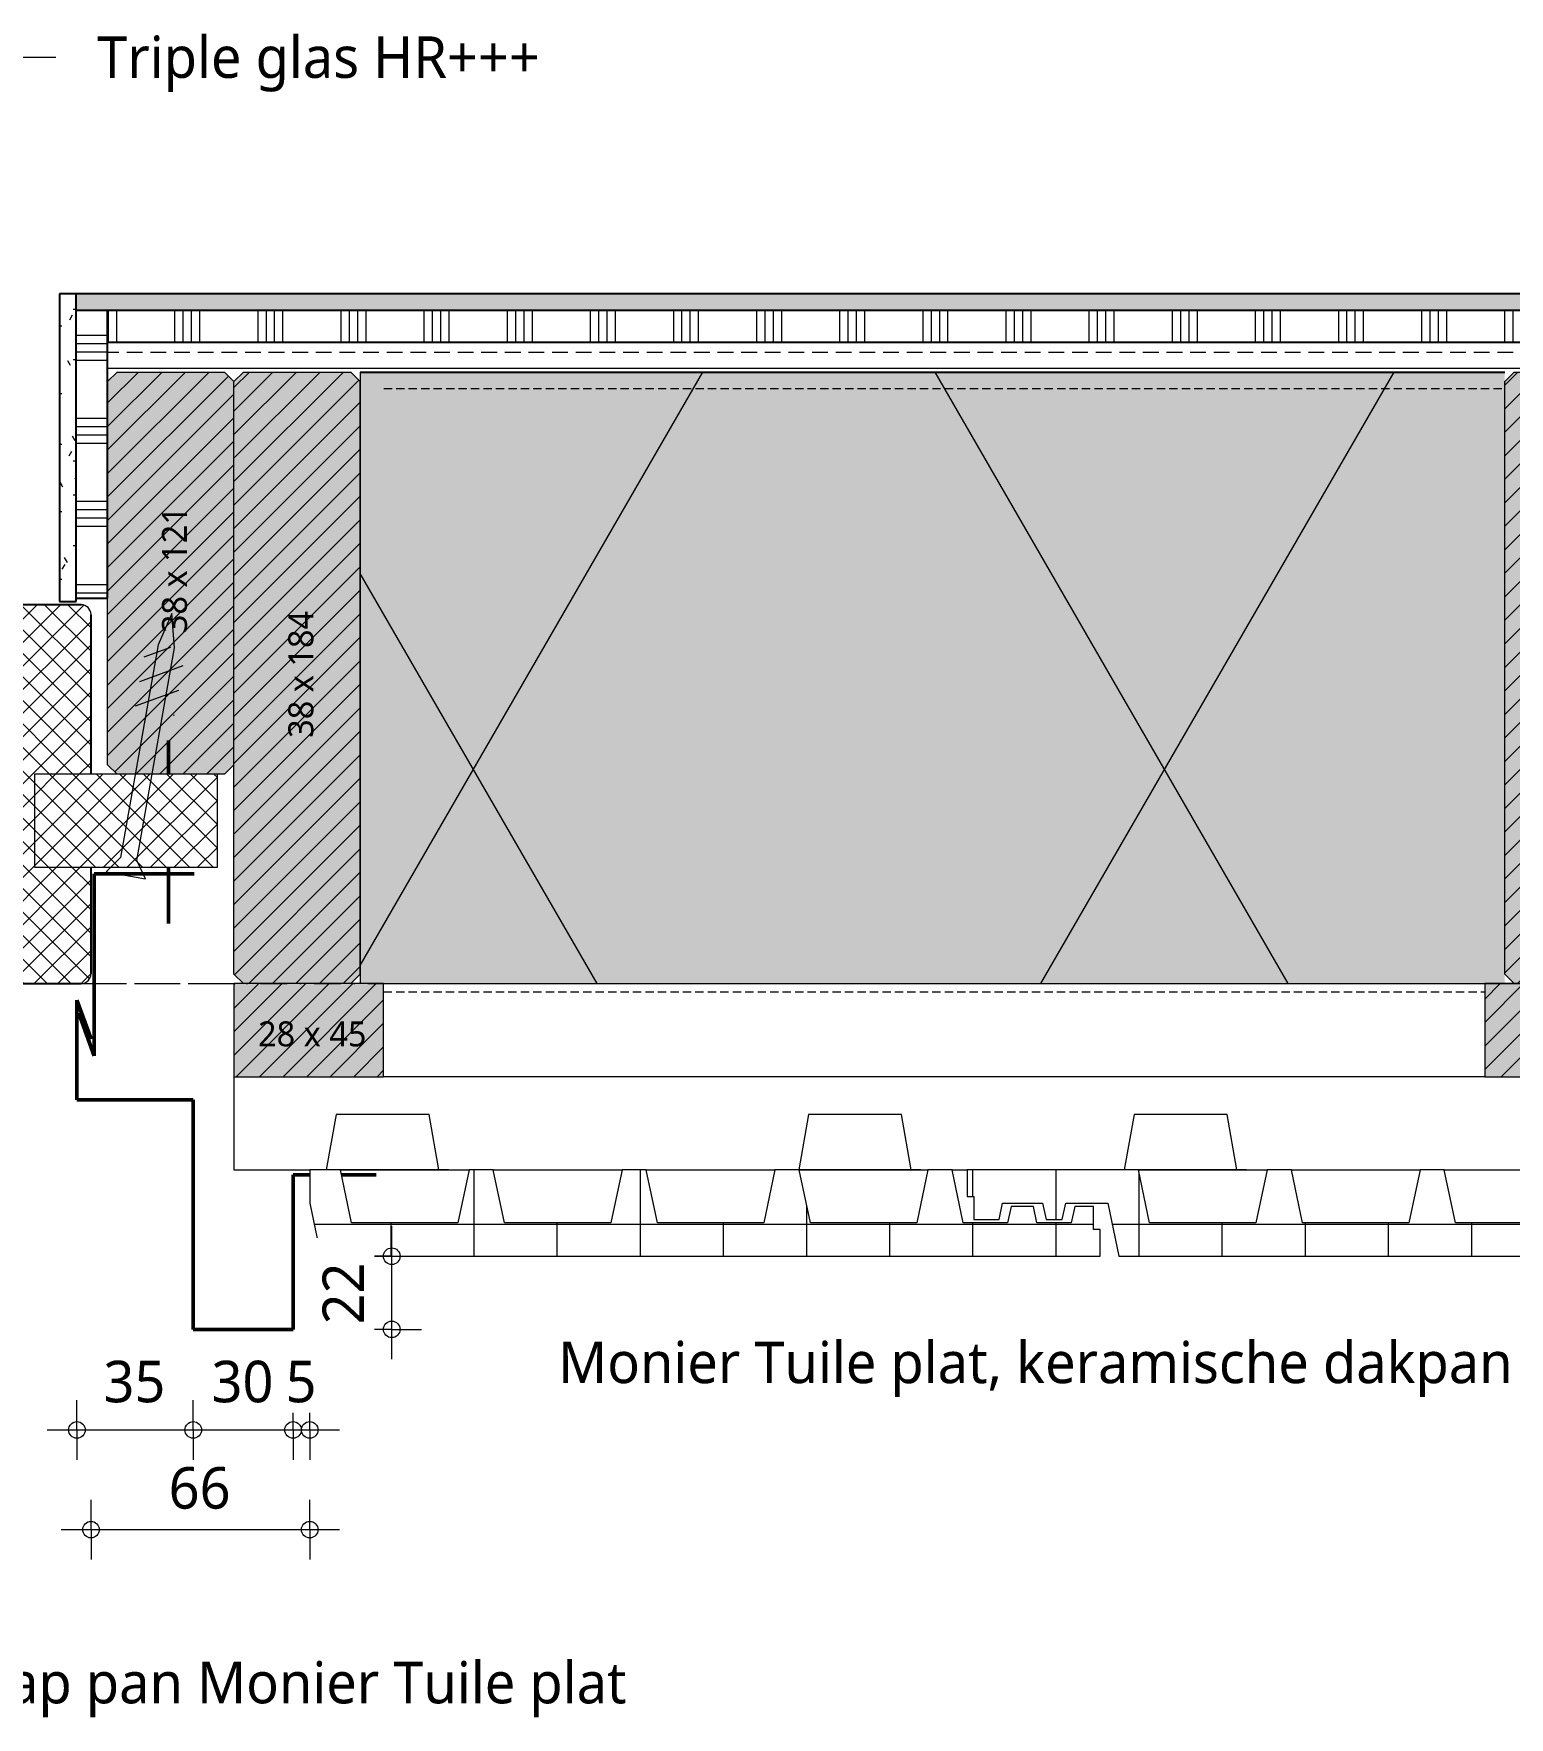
# Model space of a CAD drawing. Header units: millimetres. Extents: x 2927 to 18500, y -7154 to 6447.
# Drawn here: x 4393 to 4836, y -2623 to -2117 of the extents above; entities that cross this region are included whole.
import ezdxf

# ---------------------------------------------------------------- set-up
doc = ezdxf.new("R2010")
doc.units = ezdxf.units.MM
doc.linetypes.add('MV_hidden', pattern=[3.75, 2.5, -1.25])
doc.linetypes.add('MV_stramien', pattern=[16, 8, -4, 0, -4])
for name, color, linetype, lineweight in [('A-ANNO-DIMS', 211, 'Continuous', 13), ('A-ANNO-DIMS-5', 211, 'Continuous', 13), ('A-ANNO-NOTE', 131, 'Continuous', 18), ('A-DETL', 90, 'Continuous', 13), ('A-DETL-GENF', 92, 'Continuous', 18), ('A-DETL-MEDM', 33, 'Continuous', 18), ('G-ANNO-TEXT', 231, 'Continuous', 13)]:
    doc.layers.add(name, color=color, linetype=linetype, lineweight=lineweight)
doc.styles.add('Segoe UI', font='segoeui.ttf', dxfattribs={"height": 7.5})
doc.styles.add('Segoe UI_3', font='segoeui.ttf', dxfattribs={"height": 12.5})
doc.dimstyles.new('2_5_mm', dxfattribs={"dimscale": 304.8, "dimtxt": 13.092049, "dimasz": 0.016404, "dimexe": 0.029528, "dimexo": 0.0625, "dimgap": 0.014764, "dimtad": 1, "dimdec": 0, "dimzin": 0, "dimdsep": 46, "dimtxsty": 'Segoe UI_3', "dimblk1": 'DOTBLANK', "dimblk2": 'DOTBLANK', "dimsah": 1, "dimcen": 0.09, "dimdle": 0.029528, "dimazin": 0, "dimtfac": 1, "dimtdec": 4, "dimtix": 1, "dimtmove": 0, "dimatfit": 3, "dimfxl": 0.029528, "dimfxlon": 1, "dimtvp": 1, "dimtfill": 1, "dimtolj": 1, "dimtzin": 0, "dimarcsym": 2})
doc.dimstyles.new('2_5_mm_zonder_komma', dxfattribs={"dimscale": 304.8, "dimtxt": 13.092049, "dimasz": 0.016404, "dimexe": 0.029528, "dimexo": 0.0625, "dimgap": 0.008202, "dimtad": 1, "dimdec": 0, "dimdsep": 46, "dimtxsty": 'Segoe UI_3', "dimblk1": 'DOTBLANK', "dimblk2": 'DOTBLANK', "dimsah": 1, "dimcen": 0.09, "dimdle": 0.029528, "dimazin": 0, "dimtfac": 1, "dimtdec": 4, "dimtix": 1, "dimtmove": 0, "dimatfit": 3, "dimfxl": 0.029528, "dimfxlon": 1, "dimtvp": 1, "dimtfill": 1, "dimtolj": 1, "dimtzin": 0, "dimarcsym": 2})
pattern_1 = [(0, (0, 0), (20.32, 5.08), [1.676, -13.564, 1.676, -13.564, -81.28]), (0, (0, 0), (20.32, 5.08), [-30.48, 1.676, -28.804, 1.676, -13.564, -35.56]), (0, (0, 0), (20.32, 5.08), [-76.2, 1.676, -8.484, 1.676, -23.724]), (120, (7.62, 2.54), (-14.559409, 15.057636), [1.676, -13.564, 1.676, -13.564, -81.28]), (120, (7.62, 2.54), (-14.559409, 15.057636), [-30.48, 1.676, -28.804, 1.676, -13.564, -35.56]), (120, (7.62, 2.54), (-14.559409, 15.057636), [-76.2, 1.676, -8.484, 1.676, -23.724]), (240, (10.16, 12.7), (-5.760591, -20.137636), [1.676, -13.564, 1.676, -13.564, -81.28]), (240, (10.16, 12.7), (-5.760591, -20.137636), [-30.48, 1.676, -28.804, 1.676, -13.564, -35.56]), (240, (10.16, 12.7), (-5.760591, -20.137636), [-76.2, 1.676, -8.484, 1.676, -23.724])]
pattern_2 = [(45, (0, 0), (-3.535534, 3.535534), []), (135, (0, 0), (-3.535534, -3.535534), [])]
pattern_3 = [(0, (0, 0), (0, 25), []), (90, (0, 0), (-25, 1e-15), [])]

# ---------------------------------------------------------------- blocks, each defined once
blk = doc.blocks.new('42 isolatie - Type 1-3769603-Details Domera')
at = {"layer": 'A-DETL-GENF'}
h = blk.add_hatch(color=256, dxfattribs=at)
h.paths.add_polyline_path([(596.45, 0.8), (596.45, 184.8), (505.01, 184.8), (505.01, 0.8), (574.54, 0.8)])
h.paths.add_polyline_path([(344.45, 0.8), (344.45, 184.8), (0.28, 184.8), (0.28, 0.8), (338.45, 0.8)])
h.paths.add_polyline_path([(467.01, 0.8), (467.01, 184.8), (382.45, 184.8), (382.45, 0.8), (436.89, 0.8)])
at = {"layer": 'A-DETL-GENF', "lineweight": 13}
h = blk.add_hatch(dxfattribs=at)
h.set_pattern_fill('FP_24', color=256, style=0, pattern_type=2)
h.set_pattern_definition([(60, (-2126.39, 181.76), (-155.885, 90), []), (120, (-2126.39, 181.76), (-155.885, -90), [])])
h.paths.add_polyline_path([(596.45, 0.8), (596.45, 184.8), (505.01, 184.8), (505.01, 0.8), (574.54, 0.8)])
h.paths.add_polyline_path([(344.45, 0.8), (344.45, 184.8), (0.28, 184.8), (0.28, 0.8), (338.45, 0.8)])
h.paths.add_polyline_path([(467.01, 0.8), (467.01, 184.8), (382.45, 184.8), (382.45, 0.8), (436.89, 0.8)])
at = {"layer": 'A-DETL-GENF'}
for p, q in [((344.45, 184.8), (0.28, 184.8)), ((0.28, 184.8), (0.28, 181.97)), ((467.01, 184.8), (382.45, 184.8)), ((596.45, 184.8), (505.01, 184.8)), ((0.28, 181.97), (0.28, 3.63)), ((0.28, 3.63), (0.28, 0.8)), ((7.28, 0.8), (338.45, 0.8)), ((7.28, 0.8), (338.45, 0.8)), ((338.45, 0.8), (344.45, 0.8)), ((344.45, 0.8), (347.28, 0.8)), ((347.28, 0.8), (379.63, 0.8)), ((379.63, 0.8), (382.45, 0.8)), ((382.45, 0.8), (383.45, 0.8)), ((383.45, 0.8), (467.01, 0.8)), ((383.45, 0.8), (467.01, 0.8))]:
    blk.add_line(p, q, dxfattribs=at)
blk = doc.blocks.new('00 hout_rechthoekig_sls - Vuren Gewolmaniseerd 28x45-V104-Details Domera')
at = {"layer": 'A-DETL-GENF', "lineweight": 13}
blk.add_hatch(color=256, dxfattribs=at).paths.add_polyline_path([(6, 0), (45, 0), (45, 28), (0, 28), (0, 0)])
at = {"layer": 'A-DETL-MEDM', "lineweight": 13}
h = blk.add_hatch(dxfattribs=at)
h.set_pattern_fill('FP_153', color=256, style=0, pattern_type=2)
h.set_pattern_definition([(45, (-4828.952, 2430.581), (-3.535534, 3.535534), [])])
h.paths.add_polyline_path([(6, 0), (45, 0), (45, 28), (0, 28), (0, 0)])
at = {"layer": 'A-DETL-MEDM'}
for p, q in [((6, 28), (0, 28)), ((0, 28), (0, 0)), ((6, 28), (0, 28)), ((8.83, 28), (6, 28)), ((8.83, 28), (6, 28)), ((41.17, 28), (8.83, 28)), ((41.17, 28), (8.83, 28)), ((44, 28), (41.17, 28)), ((44, 28), (41.17, 28)), ((45, 28), (44, 28)), ((45, 28), (44, 28)), ((45, 0), (45, 28)), ((45, 0), (45, 28)), ((45, 0), (45, 28)), ((0, 0), (45, 0))]:
    blk.add_line(p, q, dxfattribs=at)
blk = doc.blocks.new('00 hout_rechthoekig_sls - SLS 38x121-V105-Details Domera')
at = {"layer": 'A-DETL-GENF'}
blk.add_hatch(color=256, dxfattribs=at).paths.add_polyline_path([(0, 2.83), (2.83, 0), (118.17, 0), (121, 2.83), (121, 35.17), (118.17, 38), (2.83, 38), (0, 35.17), (0, 5)])
at = {"layer": 'A-DETL-MEDM', "lineweight": 13}
h = blk.add_hatch(dxfattribs=at)
h.set_pattern_fill('FP_154', color=256, style=0, pattern_type=2)
h.set_pattern_definition([(315, (2339.581, 4452.776), (3.535534, 3.535534), [])])
h.paths.add_polyline_path([(0, 2.83), (2.83, 0), (118.17, 0), (121, 2.83), (121, 35.17), (118.17, 38), (2.83, 38), (0, 35.17), (0, 5)])
at = {"layer": 'A-DETL-MEDM'}
for p, q in [((0, 35.17), (2.83, 38)), ((0, 35.17), (2.83, 38)), ((2.83, 38), (52.99, 38)), ((118.17, 38), (121, 35.17)), ((118.17, 38), (121, 35.17)), ((121, 35.17), (121, 2.83)), ((0, 2.83), (0, 5)), ((2.83, 0), (0, 2.83)), ((2.83, 0), (0, 2.83)), ((121, 2.83), (118.17, 0)), ((118.17, 0), (121, 2.83))]:
    blk.add_line(p, q, dxfattribs=at)
blk = doc.blocks.new('00 hout_rechthoekig_sls - SLS 38x184-V106-Details Domera')
at = {"layer": 'A-DETL-GENF'}
blk.add_hatch(color=256, dxfattribs=at).paths.add_polyline_path([(0, 35.17), (0, 2.83), (2.83, 0), (181.17, 0), (184, 2.83), (184, 35.17), (181.17, 38), (2.83, 38)])
at = {"layer": 'A-DETL-MEDM', "lineweight": 13}
h = blk.add_hatch(dxfattribs=at)
h.set_pattern_fill('FP_155', color=256, style=0, pattern_type=2)
h.set_pattern_definition([(315, (2402.581, 4872.952), (3.535534, 3.535534), [])])
h.paths.add_polyline_path([(0, 35.17), (0, 2.83), (2.83, 0), (181.17, 0), (184, 2.83), (184, 35.17), (181.17, 38), (2.83, 38)])
at = {"layer": 'A-DETL-MEDM'}
for p, q in [((0, 35.17), (2.83, 38)), ((0, 35.17), (2.83, 38)), ((2.83, 38), (181.17, 38)), ((181.17, 38), (184, 35.17)), ((181.17, 38), (184, 35.17)), ((0, 2.83), (0, 35.17)), ((184, 35.17), (184, 2.83)), ((2.83, 0), (0, 2.83)), ((2.83, 0), (0, 2.83)), ((2.83, 0), (181.17, 0)), ((184, 2.83), (181.17, 0)), ((181.17, 0), (184, 2.83))]:
    blk.add_line(p, q, dxfattribs=at)
blk = doc.blocks.new('00 hout_rechthoekig_sls - SLS 38x184-V107-Details Domera')
at = {"layer": 'A-DETL-GENF'}
blk.add_hatch(color=256, dxfattribs=at).paths.add_polyline_path([(0, 35.17), (0, 2.83), (2.83, 0), (181.17, 0), (184, 2.83), (184, 35.17), (181.17, 38), (2.83, 38)])
at = {"layer": 'A-DETL-MEDM', "lineweight": 13}
h = blk.add_hatch(dxfattribs=at)
h.set_pattern_fill('FP_156', color=256, style=0, pattern_type=2)
h.set_pattern_definition([(315, (2402.581, 4490.776), (3.535534, 3.535534), [])])
h.paths.add_polyline_path([(0, 35.17), (0, 2.83), (2.83, 0), (181.17, 0), (184, 2.83), (184, 35.17), (181.17, 38), (2.83, 38)])
at = {"layer": 'A-DETL-MEDM'}
for p, q in [((0, 35.17), (2.83, 38)), ((0, 35.17), (2.83, 38)), ((2.83, 38), (181.17, 38)), ((181.17, 38), (184, 35.17)), ((181.17, 38), (184, 35.17)), ((184, 35.17), (184, 2.83)), ((2.83, 0), (0, 2.83)), ((2.83, 0), (0, 2.83)), ((2.83, 0), (181.17, 0)), ((184, 2.83), (181.17, 0)), ((181.17, 0), (184, 2.83))]:
    blk.add_line(p, q, dxfattribs=at)
blk = doc.blocks.new('00 hout_rechthoekig_sls - Vuren Gewolmaniseerd 28x45-V108-Details Domera')
at = {"layer": 'A-DETL-GENF', "lineweight": 13}
blk.add_hatch(color=256, dxfattribs=at).paths.add_polyline_path([(45, 0), (45, 28), (0, 28), (0, 0)])
at = {"layer": 'A-DETL-MEDM', "lineweight": 13}
h = blk.add_hatch(dxfattribs=at)
h.set_pattern_fill('FP_157', color=256, style=0, pattern_type=2)
h.set_pattern_definition([(45, (-4452.776, 2430.581), (-3.535534, 3.535534), [])])
h.paths.add_polyline_path([(45, 0), (45, 28), (0, 28), (0, 0)])
at = {"layer": 'A-DETL-MEDM'}
for p, q in [((45, 28), (0, 28)), ((0, 28), (0, 0)), ((45, 28), (0, 28)), ((45, 0), (45, 28)), ((45, 0), (45, 28)), ((45, 0), (45, 28)), ((0, 0), (45, 0))]:
    blk.add_line(p, q, dxfattribs=at)
blk = doc.blocks.new('28 schroef - 5_0x80-3186763-Details Domera')
at = {"layer": 'A-DETL-GENF', "lineweight": 13}
h = blk.add_hatch(dxfattribs=at)
h.set_pattern_fill('FP_90', color=256, style=0, pattern_type=2)
h.set_pattern_definition([(120, (0, 0), (-11.2583, -6.5), [])])
h.paths.add_polyline_path([(70, -6), (70, 6), (50, 6), (50, -6)])
h = blk.add_hatch(dxfattribs=at)
h.set_pattern_fill('FP_91', color=256, style=0, pattern_type=2)
h.set_pattern_definition([(120, (7.5, 0), (-11.2583, -6.5), [])])
h.paths.add_polyline_path([(70, -6), (70, 6), (50, 6), (50, -6)])
for p, q in [((0, 6), (0, -6)), ((5, 2.5), (0, 6)), ((70, 2.5), (5, 2.5)), ((80, 0), (70, 2.5)), ((0, -6), (5, -2.5)), ((5, -2.5), (70, -2.5)), ((70, -2.5), (80, 0))]:
    blk.add_line(p, q, dxfattribs=at)
blk = doc.blocks.new('DIMBLOCK244-Details Domera')
at = {"layer": 'A-ANNO-DIMS-5'}
for p, q in [((4409.78, -2566.84), (4409.78, -2557.84)), ((4475.55, -2566.84), (4475.55, -2557.84)), ((4400.78, -2566.84), (4484.55, -2566.84)), ((4409.78, -2566.84), (4409.78, -2575.84)), ((4475.55, -2566.84), (4475.55, -2575.84))]:
    blk.add_line(p, q, dxfattribs=at)
for centre in [(4409.78, -2566.84), (4475.55, -2566.84)]:
    blk.add_circle(centre, 2.5, dxfattribs=at)
at = {"layer": 'A-ANNO-DIMS-5', "color": 0, "insert": (4433.14, -2548.03), "char_height": 12.5, "width": 22.8516, "attachment_point": 1, "line_spacing_factor": 1.142579, "style": 'Segoe UI_3', "bg_fill": 3, "box_fill_scale": 1.25, "bg_fill_color": 9, "bg_fill_true_color": 13158600, "bg_fill_transparency": 0}
blk.add_mtext('66', dxfattribs=at)
blk = doc.blocks.new('_DotBlank')
at = {"color": 0, "linetype": 'ByBlock', "lineweight": -2}
blk.add_line((-0.5, 0), (-1, 0), dxfattribs=at)
blk.add_circle((0, 0), 0.5, dxfattribs=at)
blk = doc.blocks.new('DIMBLOCK245-Details Domera')
at = {"layer": 'A-ANNO-DIMS-5'}
for p, q in [((4405.55, -2536.84), (4405.55, -2527.84)), ((4440.55, -2536.84), (4440.55, -2527.84)), ((4396.55, -2536.84), (4440.55, -2536.84)), ((4405.55, -2536.84), (4405.55, -2545.84)), ((4440.55, -2536.84), (4440.55, -2545.84))]:
    blk.add_line(p, q, dxfattribs=at)
for centre in [(4405.55, -2536.84), (4440.55, -2536.84)]:
    blk.add_circle(centre, 2.5, dxfattribs=at)
at = {"layer": 'A-ANNO-DIMS-5', "color": 0, "insert": (4413.53, -2516.03), "char_height": 12.5, "width": 22.8516, "attachment_point": 1, "line_spacing_factor": 1.142579, "style": 'Segoe UI_3', "bg_fill": 3, "box_fill_scale": 1.25, "bg_fill_color": 9, "bg_fill_true_color": 13158600, "bg_fill_transparency": 0}
blk.add_mtext('35', dxfattribs=at)
blk = doc.blocks.new('DIMBLOCK246-Details Domera')
at = {"layer": 'A-ANNO-DIMS-5'}
for p, q in [((4440.55, -2536.84), (4440.55, -2527.84)), ((4470.55, -2536.84), (4470.55, -2527.84)), ((4440.55, -2536.84), (4470.55, -2536.84)), ((4440.55, -2536.84), (4440.55, -2545.84)), ((4470.55, -2536.84), (4470.55, -2545.84))]:
    blk.add_line(p, q, dxfattribs=at)
for centre in [(4440.55, -2536.84), (4470.55, -2536.84)]:
    blk.add_circle(centre, 2.5, dxfattribs=at)
at = {"layer": 'A-ANNO-DIMS-5', "color": 0, "insert": (4446.03, -2516.03), "char_height": 12.5, "width": 22.8516, "attachment_point": 1, "line_spacing_factor": 1.142579, "style": 'Segoe UI_3', "bg_fill": 3, "box_fill_scale": 1.25, "bg_fill_color": 9, "bg_fill_true_color": 13158600, "bg_fill_transparency": 0}
blk.add_mtext('30', dxfattribs=at)
blk = doc.blocks.new('DIMBLOCK247-Details Domera')
at = {"layer": 'A-ANNO-DIMS-5'}
for p, q in [((4470.55, -2536.84), (4470.55, -2527.84)), ((4475.55, -2536.84), (4475.55, -2527.84)), ((4470.55, -2536.84), (4484.55, -2536.84)), ((4470.55, -2536.84), (4470.55, -2545.84)), ((4475.55, -2536.84), (4475.55, -2545.84))]:
    blk.add_line(p, q, dxfattribs=at)
for centre in [(4470.55, -2536.84), (4475.55, -2536.84)]:
    blk.add_circle(centre, 2.5, dxfattribs=at)
at = {"layer": 'A-ANNO-DIMS-5', "color": 0, "insert": (4468.29, -2516.03), "char_height": 12.5, "width": 11.4258, "attachment_point": 1, "line_spacing_factor": 1.142579, "style": 'Segoe UI_3', "bg_fill": 3, "box_fill_scale": 1.25, "bg_fill_color": 9, "bg_fill_true_color": 13158600, "bg_fill_transparency": 0}
blk.add_mtext('5', dxfattribs=at)
blk = doc.blocks.new('DIMBLOCK249-Details Domera')
at = {"layer": 'A-ANNO-DIMS-5'}
for p, q in [((4500.22, -2515.58), (4500.22, -2475.58)), ((4500.22, -2484.58), (4491.22, -2484.58)), ((4500.22, -2484.58), (4509.22, -2484.58)), ((4500.22, -2506.58), (4491.22, -2506.58)), ((4500.22, -2506.58), (4509.22, -2506.58))]:
    blk.add_line(p, q, dxfattribs=at)
for centre in [(4500.22, -2484.58), (4500.22, -2506.58)]:
    blk.add_circle(centre, 2.5, dxfattribs=at)
at = {"layer": 'A-ANNO-DIMS-5', "color": 0, "insert": (4479.41, -2505.1), "char_height": 12.5, "width": 22.8516, "attachment_point": 1, "rotation": 90, "line_spacing_factor": 1.142579, "style": 'Segoe UI_3', "bg_fill": 3, "box_fill_scale": 1.25, "bg_fill_color": 9, "bg_fill_true_color": 13158600, "bg_fill_transparency": 0}
blk.add_mtext('22', dxfattribs=at)

msp = doc.modelspace()

# ---------------------------------------------------------------- hatches: boundary and pattern name
at = {"layer": 'A-DETL-GENF', "lineweight": 13}
h = msp.add_hatch(dxfattribs=at)
h.set_pattern_fill('FP_5', color=253, style=0, pattern_type=2)
h.set_pattern_definition(pattern_1)
h.paths.add_polyline_path([(4405.28, -2287.58), (4405.28, -2195.08), (4400.28, -2195.08), (4400.28, -2287.58)])
h = msp.add_hatch(dxfattribs=at)
h.set_pattern_fill('FP_5', color=253, style=0, pattern_type=2)
h.set_pattern_definition(pattern_1)
h.paths.add_polyline_path([(5162.95, -2200.08), (5172.45, -2200.08), (5172.45, -2195.08), (4405.28, -2195.08), (4405.28, -2200.08), (4652.08, -2200.08)])
h = msp.add_hatch(dxfattribs=at)
h.set_pattern_fill('FP_144', color=253, style=0, pattern_type=2)
h.set_pattern_definition([(0, (0, 10), (0, 25), []), (0, (0, 12.5), (0, 25), []), (0, (0, 15), (0, 25), []), (0, (0, 17.5), (0, 25), [])])
h.paths.add_polyline_path([(4414.78, -2286.59), (4414.78, -2200.08), (4405.28, -2200.08), (4405.28, -2286.59)])
h = msp.add_hatch(dxfattribs=at)
h.set_pattern_fill('FP_6', color=253, style=0, pattern_type=2)
h.set_pattern_definition([(90, (10, 0), (-25, 1e-15), []), (90, (12.5, 0), (-25, 1e-15), []), (90, (15, 0), (-25, 1e-15), []), (90, (17.5, 0), (-25, 1e-15), [])])
h.paths.add_polyline_path([(5162.95, -2209.58), (5162.95, -2200.08), (4414.78, -2200.08), (4414.78, -2209.58), (5065.04, -2209.58)])
h = msp.add_hatch(dxfattribs=at)
h.set_pattern_fill('FP_4', color=250, style=0, pattern_type=2)
h.set_pattern_definition([(0, (0, 0), (0, 9.476), []), (0, (0, 4.738), (0, 9.476), [4.738, -2.369])])
h.paths.add_polyline_path([(5160.12, -2218.58), (5162.95, -2218.58), (5162.95, -2209.58), (4414.78, -2209.58), (4414.78, -2218.58), (5127.78, -2218.58)])
h = msp.add_hatch(dxfattribs=at)
h.set_pattern_fill('FP_12', color=250, style=0, pattern_type=2)
h.set_pattern_definition(pattern_2)
h.paths.add_polyline_path([(4406.78, -2402.58), (4407.55, -2402.48), (4408.28, -2402.18), (4408.9, -2401.7), (4409.37, -2401.08), (4409.67, -2400.36), (4409.78, -2399.58), (4409.78, -2367.58), (4392.78, -2367.58), (4392.78, -2339.58), (4409.78, -2339.58), (4409.78, -2291.58), (4409.67, -2290.8), (4409.37, -2290.08), (4408.9, -2289.46), (4408.28, -2288.98), (4407.55, -2288.68), (4406.78, -2288.58), (4362.78, -2288.58), (4362, -2288.68), (4361.28, -2288.98), (4360.65, -2289.46), (4360.18, -2290.08), (4359.88, -2290.8), (4359.78, -2291.58), (4359.78, -2347.58), (4343.52, -2347.62), (4343.28, -2347.72), (4343.07, -2347.87), (4342.91, -2348.08), (4342.81, -2348.32), (4342.78, -2348.58), (4342.78, -2398.58), (4342.91, -2399.62), (4343.31, -2400.58), (4343.95, -2401.41), (4344.78, -2402.05), (4345.74, -2402.44), (4346.78, -2402.58), (4392.78, -2402.58)])
h = msp.add_hatch(dxfattribs=at)
h.set_pattern_fill('FP_12', color=250, style=0, pattern_type=2)
h.set_pattern_definition(pattern_2)
h.paths.add_polyline_path([(4447.78, -2367.58), (4447.78, -2339.58), (4392.78, -2339.58), (4392.78, -2367.58)])
h = msp.add_hatch(dxfattribs=at)
h.set_pattern_fill('FP_2', color=253, style=0, pattern_type=2)
h.set_pattern_definition(pattern_3)
h.paths.add_polyline_path([(4713.32, -2484.58), (4713.32, -2476.58), (4711.32, -2476.58), (4711.32, -2469.58), (4705.63, -2469.58), (4704.57, -2474.58), (4694.26, -2474.58), (4693.2, -2469.58), (4686.5, -2469.58), (4685.44, -2474.58), (4672.13, -2474.58), (4668.78, -2458.58), (4661.48, -2458.58), (4658.13, -2474.58), (4626.13, -2474.58), (4622.78, -2458.58), (4615.48, -2458.58), (4612.13, -2474.58), (4580.13, -2474.58), (4576.78, -2458.58), (4569.48, -2458.58), (4566.13, -2474.58), (4534.13, -2474.58), (4530.78, -2458.58), (4523.48, -2458.58), (4520.13, -2474.58), (4488.13, -2474.58), (4484.79, -2458.58), (4475.55, -2458.58), (4475.55, -2468.58), (4478.9, -2484.58), (4652.08, -2484.58)])
h = msp.add_hatch(dxfattribs=at)
h.set_pattern_fill('FP_2', color=253, style=0, pattern_type=2)
h.set_pattern_definition(pattern_3)
h.paths.add_polyline_path([(4922.32, -2484.58), (4922.32, -2474.58), (4912.13, -2474.58), (4908.78, -2458.58), (4901.48, -2458.58), (4898.13, -2474.58), (4866.13, -2474.58), (4862.78, -2458.58), (4855.48, -2458.58), (4852.13, -2474.58), (4820.13, -2474.58), (4816.78, -2458.58), (4809.48, -2458.58), (4806.13, -2474.58), (4774.13, -2474.58), (4770.78, -2458.58), (4763.48, -2458.58), (4760.13, -2474.58), (4728.13, -2474.58), (4724.79, -2458.58), (4673.32, -2458.58), (4673.32, -2466.58), (4675.32, -2466.58), (4675.32, -2473.58), (4682.88, -2473.58), (4683.94, -2468.58), (4695.94, -2468.58), (4697, -2473.58), (4701.88, -2473.58), (4702.94, -2468.58), (4715.55, -2468.58), (4718.9, -2484.58), (4789.73, -2484.58)])

# ---------------------------------------------------------------- linework, layer by layer
at = {"layer": 'A-DETL', "lineweight": 25}
for p, q in [((4405.28, -2195.08), (4400.28, -2195.08)), ((4400.28, -2195.08), (4400.28, -2287.58)), ((5172.45, -2195.08), (4405.28, -2195.08)), ((4405.28, -2287.58), (4405.28, -2195.08)), ((4414.78, -2200.08), (4405.28, -2200.08)), ((5162.95, -2200.08), (4414.78, -2200.08)), ((4414.78, -2286.59), (4414.78, -2200.08)), ((4414.78, -2209.58), (5162.95, -2209.58)), ((4490.78, -2218.58), (4834.95, -2218.58)), ((4400.28, -2287.58), (4405.28, -2287.58)), ((4405.28, -2286.59), (4414.78, -2286.59))]:
    msp.add_line(p, q, dxfattribs=at)
at = {"layer": 'A-DETL', "linetype": 'MV_hidden', "lineweight": 18}
for p, q in [((4497.81, -2223.58), (4834.95, -2223.58)), ((4497.78, -2405.08), (4828.95, -2405.08))]:
    msp.add_line(p, q, dxfattribs=at)
at = {"layer": 'A-DETL', "lineweight": 50}
for p, q in [((4433.08, -2339.58), (4433.08, -2329.48)), ((4440.78, -2369.5), (4410.78, -2369.5)), ((4410.78, -2369.5), (4410.78, -2424.25)), ((4433.08, -2384.48), (4433.08, -2367.58)), ((4409.83, -2419.31), (4405.55, -2407.56)), ((4405.55, -2407.56), (4405.55, -2437.58)), ((4410.78, -2424.25), (4406.14, -2411.51)), ((4405.55, -2437.58), (4440.55, -2437.58)), ((4440.55, -2437.58), (4440.55, -2506.58)), ((4470.55, -2506.58), (4470.55, -2460.08)), ((4470.55, -2460.08), (4475.55, -2460.08)), ((4485.1, -2460.08), (4495.55, -2460.08)), ((4440.55, -2506.58), (4470.55, -2506.58))]:
    msp.add_line(p, q, dxfattribs=at)
at = {"layer": 'A-DETL', "lineweight": 18}
for p, q in [((4447.78, -2339.58), (4392.78, -2339.58)), ((4392.78, -2339.58), (4392.78, -2367.58)), ((4447.78, -2367.58), (4447.78, -2339.58)), ((4392.78, -2367.58), (4447.78, -2367.58)), ((4452.78, -2430.58), (4452.78, -2458.58)), ((4828.95, -2430.58), (4497.78, -2430.58)), ((4483.47, -2441.96), (4480.54, -2458.58)), ((4511.48, -2441.96), (4483.47, -2441.96)), ((4514.41, -2458.58), (4511.48, -2441.96)), ((4625.55, -2441.96), (4622.62, -2458.58)), ((4653.55, -2441.96), (4625.55, -2441.96)), ((4656.48, -2458.58), (4653.55, -2441.96)), ((4723.47, -2441.96), (4720.54, -2458.58)), ((4751.48, -2441.96), (4723.47, -2441.96)), ((4754.41, -2458.58), (4751.48, -2441.96)), ((4452.78, -2458.58), (4475.55, -2458.58)), ((4484.79, -2458.58), (4475.55, -2458.58)), ((4475.55, -2458.58), (4475.55, -2468.58)), ((4517.25, -2458.58), (4478.54, -2458.58)), ((4484.79, -2458.58), (4523.48, -2458.58)), ((4488.13, -2474.58), (4484.79, -2458.58)), ((4523.48, -2458.58), (4520.13, -2474.58)), ((4530.78, -2458.58), (4523.48, -2458.58)), ((4530.78, -2458.58), (4569.48, -2458.58)), ((4534.13, -2474.58), (4530.78, -2458.58)), ((4569.48, -2458.58), (4566.13, -2474.58)), ((4576.78, -2458.58), (4569.48, -2458.58)), ((4576.78, -2458.58), (4615.48, -2458.58)), ((4580.13, -2474.58), (4576.78, -2458.58)), ((4615.48, -2458.58), (4612.13, -2474.58)), ((4622.78, -2458.58), (4615.48, -2458.58)), ((4659.32, -2458.58), (4620.62, -2458.58)), ((4622.78, -2458.58), (4661.48, -2458.58)), ((4626.13, -2474.58), (4622.78, -2458.58)), ((4661.48, -2458.58), (4658.13, -2474.58)), ((4668.78, -2458.58), (4661.48, -2458.58)), ((4668.78, -2458.58), (4673.32, -2458.58)), ((4672.13, -2474.58), (4668.78, -2458.58)), ((4724.79, -2458.58), (4673.32, -2458.58)), ((4673.32, -2458.58), (4673.32, -2466.58)), ((4724.79, -2458.58), (4763.48, -2458.58)), ((4757.25, -2458.58), (4724.79, -2458.58)), ((4728.13, -2474.58), (4724.79, -2458.58)), ((4763.48, -2458.58), (4760.13, -2474.58)), ((4770.78, -2458.58), (4763.48, -2458.58)), ((4770.78, -2458.58), (4809.48, -2458.58)), ((4774.13, -2474.58), (4770.78, -2458.58)), ((4809.48, -2458.58), (4806.13, -2474.58)), ((4816.78, -2458.58), (4809.48, -2458.58)), ((4816.78, -2458.58), (4855.48, -2458.58)), ((4820.13, -2474.58), (4816.78, -2458.58)), ((4673.32, -2466.58), (4675.32, -2466.58)), ((4675.32, -2466.58), (4675.32, -2473.58)), ((4475.55, -2468.58), (4478.9, -2484.58)), ((4682.88, -2473.58), (4683.94, -2468.58)), ((4683.94, -2468.58), (4695.94, -2468.58)), ((4686.5, -2469.58), (4685.44, -2474.58)), ((4693.2, -2469.58), (4686.5, -2469.58)), ((4694.26, -2474.58), (4693.2, -2469.58)), ((4695.94, -2468.58), (4697, -2473.58)), ((4701.88, -2473.58), (4702.94, -2468.58)), ((4702.94, -2468.58), (4715.55, -2468.58)), ((4705.63, -2469.58), (4704.57, -2474.58)), ((4711.32, -2469.58), (4705.63, -2469.58)), ((4711.32, -2476.58), (4711.32, -2469.58)), ((4715.55, -2468.58), (4718.9, -2484.58)), ((4520.13, -2474.58), (4488.13, -2474.58)), ((4566.13, -2474.58), (4534.13, -2474.58)), ((4612.13, -2474.58), (4580.13, -2474.58)), ((4658.13, -2474.58), (4626.13, -2474.58)), ((4685.44, -2474.58), (4672.13, -2474.58)), ((4675.32, -2473.58), (4682.88, -2473.58)), ((4704.57, -2474.58), (4694.26, -2474.58)), ((4697, -2473.58), (4701.88, -2473.58)), ((4713.32, -2476.58), (4711.32, -2476.58)), ((4713.32, -2484.58), (4713.32, -2476.58)), ((4760.13, -2474.58), (4728.13, -2474.58)), ((4806.13, -2474.58), (4774.13, -2474.58)), ((4852.13, -2474.58), (4820.13, -2474.58)), ((4478.9, -2484.58), (4713.32, -2484.58)), ((4718.9, -2484.58), (4922.32, -2484.58))]:
    msp.add_line(p, q, dxfattribs=at)
at = {"layer": 'A-DETL', "linetype": 'MV_stramien', "lineweight": 18}
for p, q in [((3929.49, -2402.58), (5214.41, -2402.58)), ((4406.78, -2402.58), (4452.78, -2402.58)), ((4497.78, -2402.58), (4828.95, -2402.58))]:
    msp.add_line(p, q, dxfattribs=at)
at = {"layer": 'A-DETL', "lineweight": 18}
for centre, start, end in [((4406.78, -2291.58), 360, 90), ((4406.78, -2399.58), 270, 0)]:
    msp.add_arc(centre, 3, start, end, dxfattribs=at)
at = {"layer": 'A-DETL-MEDM', "lineweight": 25}
for p, q in [((4406.78, -2288.58), (4362.78, -2288.58)), ((4409.78, -2339.58), (4409.78, -2291.58)), ((4409.78, -2399.58), (4409.78, -2367.58)), ((4346.78, -2402.58), (4406.78, -2402.58))]:
    msp.add_line(p, q, dxfattribs=at)
at = {"layer": 'G-ANNO-TEXT', "color": 250}
msp.add_line((4356.54, -2123.85), (4399.17, -2123.85), dxfattribs=at)

# ---------------------------------------------------------------- block references
at = {"layer": 'A-DETL-GENF'}
msp.add_blockref('42 isolatie - Type 1-3769603-Details Domera', (4490.5, -2403.38), dxfattribs=at)
at = {"layer": 'A-DETL-GENF', "lineweight": 13, "rotation": 80}
msp.add_blockref('28 schroef - 5_0x80-3186763-Details Domera', (4420.24, -2370.02), dxfattribs=at)
at = {"layer": 'A-DETL-MEDM', "rotation": 89.99999999999946}
for name, p in [('00 hout_rechthoekig_sls - SLS 38x121-V105-Details Domera', (4452.78, -2339.58)), ('00 hout_rechthoekig_sls - SLS 38x184-V107-Details Domera', (4490.78, -2402.58)), ('00 hout_rechthoekig_sls - SLS 38x184-V106-Details Domera', (4872.95, -2402.58))]:
    msp.add_blockref(name, p, dxfattribs=at)
at = {"layer": 'A-DETL-MEDM', "lineweight": 13}
for name, p in [('00 hout_rechthoekig_sls - Vuren Gewolmaniseerd 28x45-V108-Details Domera', (4452.78, -2430.58)), ('00 hout_rechthoekig_sls - Vuren Gewolmaniseerd 28x45-V104-Details Domera', (4828.95, -2430.58))]:
    msp.add_blockref(name, p, dxfattribs=at)

# ---------------------------------------------------------------- texts
at = {"layer": 'A-ANNO-NOTE', "lineweight": 13, "char_height": 7.5, "width": 47.2996, "attachment_point": 1, "rotation": 90, "style": 'Segoe UI'}
for s, insert in [('38 x 121', (4431.13, -2297.14)), ('38 x 184', (4469.13, -2328.64))]:
    msp.add_mtext(s, dxfattribs=dict(at, insert=insert))
at = {"layer": 'A-ANNO-NOTE', "lineweight": 13, "insert": (4460.02, -2413.94), "char_height": 7.5, "width": 40.4852, "attachment_point": 1, "style": 'Segoe UI'}
msp.add_mtext('28 x 45', dxfattribs=at)
at = {"layer": 'G-ANNO-TEXT', "color": 7, "char_height": 12.5, "attachment_point": 1, "style": 'Segoe UI_3'}
for s, insert, width in [('Triple glas HR+++', (4411.67, -2117.6), 173.1645), ('Monier Tuile plat, keramische dakpan', (4550.26, -2510.27), 350.3374), ('zetwerk uiterste punt overlap pan Monier Tuile plat', (4178.89, -2606.6), 480.6117)]:
    msp.add_mtext(s, dxfattribs=dict(at, insert=insert, width=width))

# ---------------------------------------------------------------- dimensions: what is measured, and where the dimension line sits
at = {"layer": 'A-ANNO-DIMS'}
dim = msp.add_linear_dim(base=(4475.55, -2566.84), p1=(4409.78, -2557.84), p2=(4475.55, -2557.84), dimstyle='2_5_mm_zonder_komma', override={"dimpost": '<>', "dimfxl": 65.774916}, dxfattribs=at)
dim.commit()
dim.dimension.update_dxf_attribs({"geometry": 'DIMBLOCK244-Details Domera', "text_midpoint": (4442.66, -2557.88)})

# ---------------------------------------------------------------- next in the draw order: dimensions: what is measured, and where the dimension line sits
dim = msp.add_linear_dim(base=(4440.55, -2536.84), p1=(4405.55, -2527.84), p2=(4440.55, -2527.84), dimstyle='2_5_mm', override={"dimpost": '<>', "dimfxl": 35}, dxfattribs=at)
dim.commit()
dim.dimension.update_dxf_attribs({"geometry": 'DIMBLOCK245-Details Domera', "text_midpoint": (4423.05, -2525.88)})

# ---------------------------------------------------------------- next in the draw order: dimensions: what is measured, and where the dimension line sits
dim = msp.add_linear_dim(base=(4470.55, -2536.84), p1=(4440.55, -2527.84), p2=(4470.55, -2527.84), dimstyle='2_5_mm', override={"dimpost": '<>', "dimfxl": 30}, dxfattribs=at)
dim.commit()
dim.dimension.update_dxf_attribs({"geometry": 'DIMBLOCK246-Details Domera', "text_midpoint": (4455.55, -2525.88)})

# ---------------------------------------------------------------- next in the draw order: dimensions: what is measured, and where the dimension line sits
dim = msp.add_linear_dim(base=(4475.55, -2536.84), p1=(4470.55, -2527.84), p2=(4475.55, -2527.84), dimstyle='2_5_mm', override={"dimpost": '<>', "dimfxl": 5}, dxfattribs=at)
dim.commit()
dim.dimension.update_dxf_attribs({"geometry": 'DIMBLOCK247-Details Domera', "text_midpoint": (4473.05, -2525.98)})

# ---------------------------------------------------------------- next in the draw order: dimensions: what is measured, and where the dimension line sits
dim = msp.add_linear_dim(base=(4500.22, -2484.58), p1=(4491.22, -2506.58), p2=(4491.22, -2484.58), angle=90, dimstyle='2_5_mm', override={"dimpost": '<>', "dimfxl": 22}, dxfattribs=at)
dim.commit()
dim.dimension.update_dxf_attribs({"geometry": 'DIMBLOCK249-Details Domera', "text_midpoint": (4489.37, -2495.58)})

doc.saveas('drawing.dxf')
